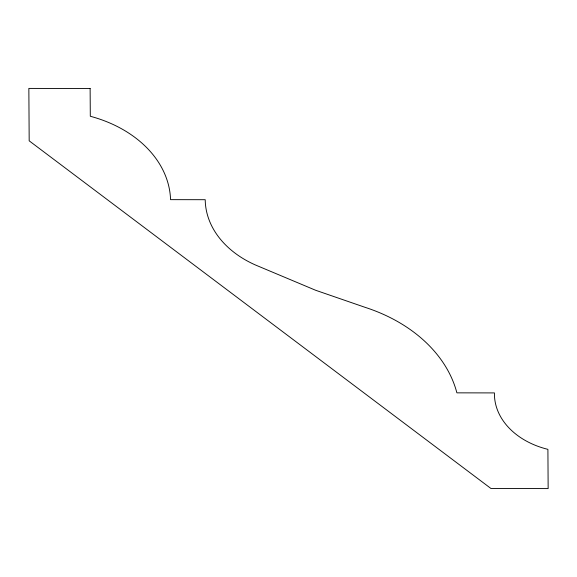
<?xml version="1.0" encoding="UTF-8"?>
<svg xmlns="http://www.w3.org/2000/svg" width="577" height="577" viewBox="0 0 577 577"><rect width="100%" height="100%" fill="white"/><g stroke="black" fill="none" stroke-linecap="round" stroke-linejoin="round"><path stroke-width="0.87" d="M90.127 88.512L28.85 88.411L29.182 140.831L490.955 488.495L548.15 488.589L547.905 449.346A76.662 57.859 0.7 0 1 494.439 392.915L456.89 392.85A154.939 116.936 0.7 0 0 364.967 307.289L315.619 290.26L255.431 264.98A100.506 75.854 0.7 0 1 205.217 199.707L170.554 199.649A119.446 90.149 0.7 0 0 90.3 116.265L90.127 88.512"/></g></svg>
